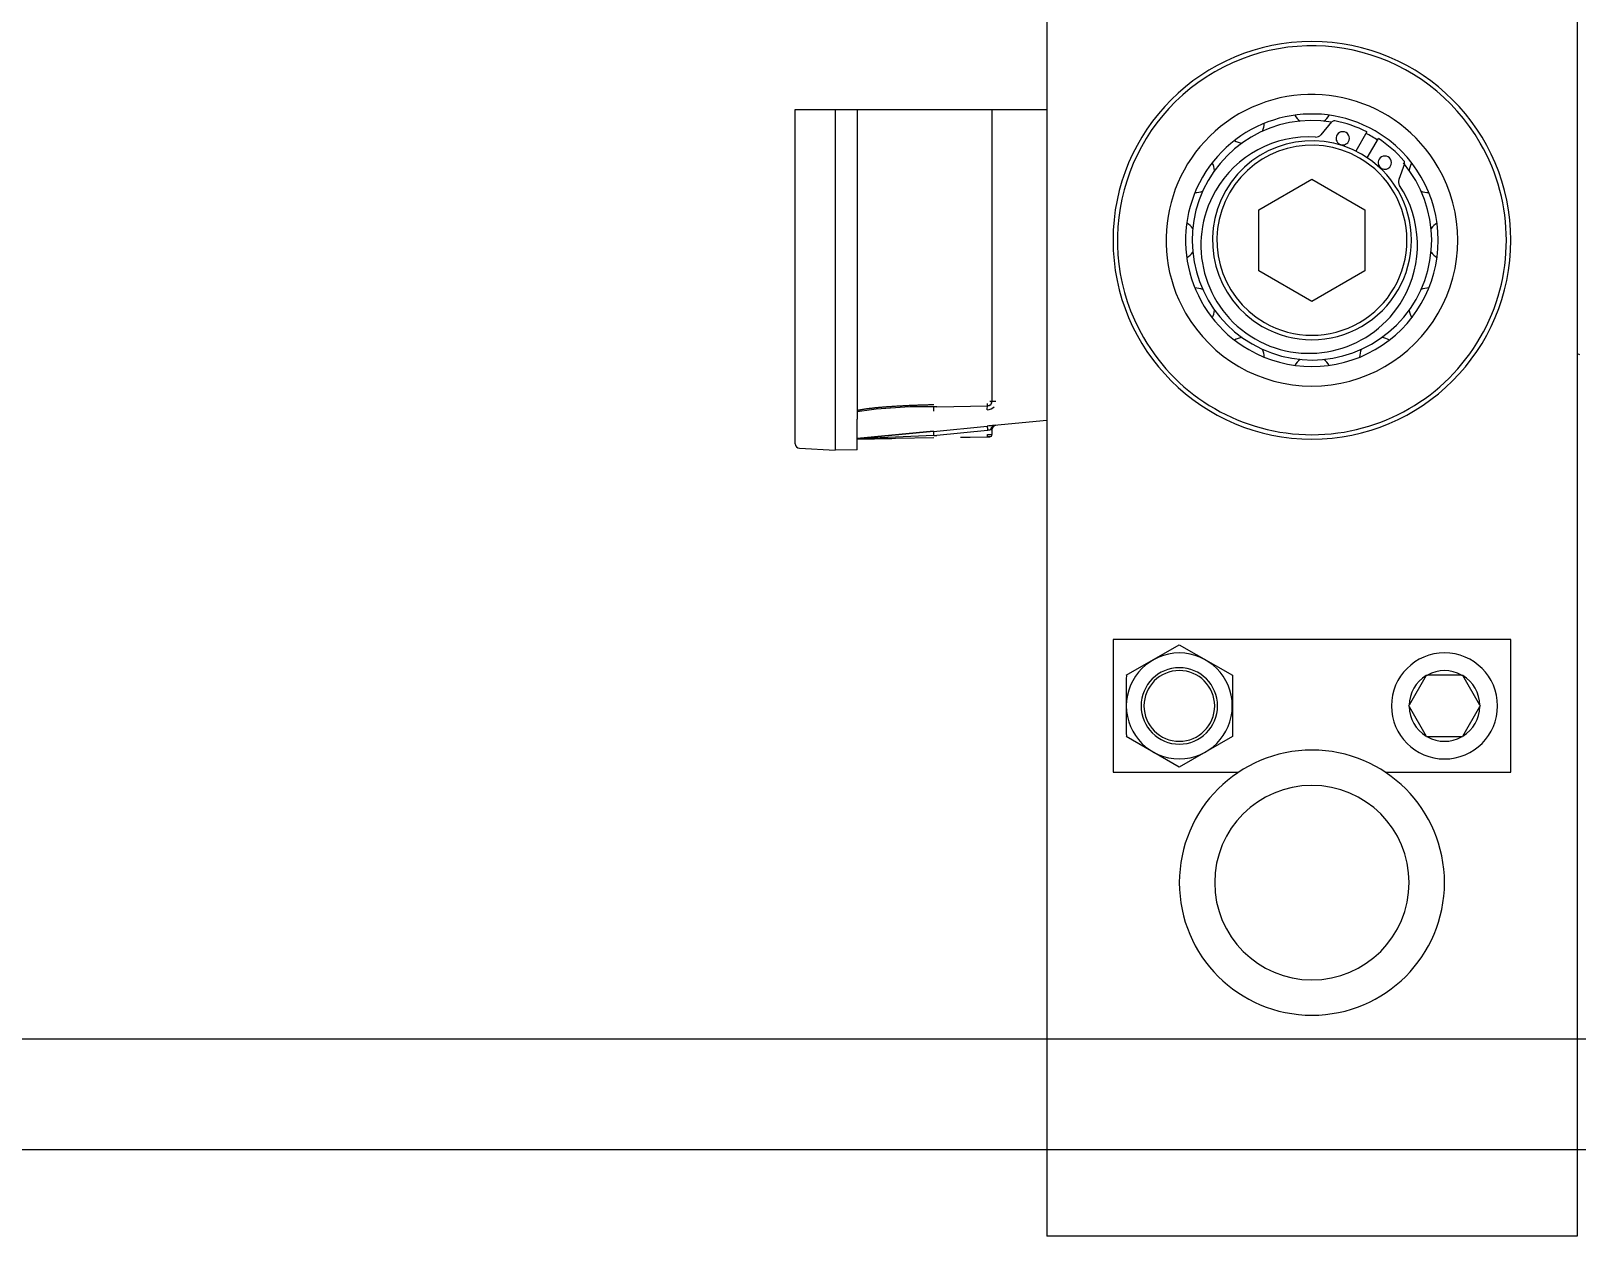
# Model space of a CAD drawing. Extents: x -599358 to 2865263, y -1062760 to 486533.
# Drawn here: x 1914736 to 1915286, y -666626 to -666197 of the extents above; entities that cross this region are included whole.
import ezdxf

# ---------------------------------------------------------------- set-up
doc = ezdxf.new("R2010")
doc.units = 0
for name, color, linetype in [('A-LIN-V', 9, 'Continuous'), ('EWHS5T6M-1', 7, 'Continuous'), ('EWHS5T6M-3', 7, 'Continuous'), ('FHSGH10105-主梁-06', 7, 'Continuous')]:
    doc.layers.add(name, color=color, linetype=linetype)

# ---------------------------------------------------------------- blocks, each defined once
blk = doc.blocks.new('G$C20E3758E')
at = {"color": 3}
blk.add_line((541, 2978.13), (597.9, 2978.13), dxfattribs=at)
at = {"layer": 'EWHS5T6M-1', "color": 3, "linetype": 'Continuous'}
for p, q in [((541, 2908.03), (541, 2978.13)), ((541, 2908.03), (541, 2978.13)), ((550, 2978.13), (550, 2908.03)), ((555, 2978.13), (555, 2908.03)), ((585.5, 2978.13), (585.5, 2912.06)), ((597.9, 2978.13), (597.9, 2723.15)), ((645.89, 2955.45), (657.89, 2962.38)), ((657.89, 2962.38), (669.89, 2955.45)), ((645.89, 2941.6), (645.89, 2955.45)), ((669.89, 2955.45), (669.89, 2941.6)), ((657.89, 2934.67), (645.89, 2941.6)), ((669.89, 2941.6), (657.89, 2934.67)), ((717.88, 2922.9), (718.47, 2922.68)), ((573.06, 2910.86), (572.33, 2910.85)), ((573.06, 2910.86), (584.51, 2911.06)), ((585.5, 2912.06), (585.01, 2912.06)), ((541, 2902.45), (541, 2908.03)), ((541, 2902.45), (541, 2908.03)), ((550, 2908.03), (550, 2901.03)), ((555, 2901.12), (555, 2908.03)), ((597.9, 2907.76), (586.01, 2906.61)), ((597.9, 2907.76), (586.01, 2906.61)), ((555, 2903.63), (572.25, 2905.29)), ((572.25, 2905.29), (555, 2903.63)), ((555, 2903.63), (572.25, 2905.29)), ((572.25, 2905.29), (555, 2903.63)), ((572.33, 2904.33), (555, 2903.58)), ((572.32, 2903.85), (555, 2903.55)), ((555, 2903.55), (562.83, 2903.69)), ((555, 2901.12), (555, 2903.63)), ((572.25, 2905.28), (584.43, 2906.49)), ((572.25, 2905.28), (584.43, 2906.49)), ((572.33, 2904.33), (573.06, 2904.36)), ((584.51, 2905.51), (573.06, 2904.36)), ((578.4, 2903.96), (580.55, 2904)), ((578.47, 2903.96), (584.51, 2904.06)), ((578.56, 2903.96), (580.55, 2904)), ((584.51, 2904.06), (585.01, 2904.07)), ((585.01, 2904.07), (584.51, 2904.06)), ((585.01, 2904.07), (585.01, 2904.07)), ((585.5, 2905.66), (585.5, 2904.57)), ((586.01, 2906.61), (586.4, 2906.65)), ((586.01, 2906.61), (586.4, 2906.65)), ((586.4, 2906.65), (586.4, 2906.65)), ((586.4, 2906.65), (586.4, 2906.65)), ((541.95, 2901.45), (550, 2901.03)), ((541.95, 2901.45), (550, 2901.03)), ((541.95, 2901.45), (550, 2901.03)), ((541.95, 2901.45), (550, 2901.03)), ((555, 2901.12), (550, 2901.03)), ((555, 2901.12), (550, 2901.03)), ((555, 2901.12), (550, 2901.03)), ((555, 2901.12), (550, 2901.03)), ((550, 2901.03), (550, 2901.03)), ((550, 2901.03), (550, 2901.03)), ((555, 2901.12), (555, 2901.12)), ((555, 2901.12), (555, 2901.12))]:
    blk.add_line(p, q, dxfattribs=at)
for centre, radius, start, end in [((570.37, 2806.15), 104.71, 88.9316, 98.4327), ((584.39, 2912.45), 2.26, 270.8312, 315.6256), ((584.5, 2912.06), 1, 271, 360), ((577.48, 2911.31), 7.04, 357.9665, 2.0335), ((584.5, 2912.07), 1, 271.1283, 323.2776), ((584.5, 2912.06), 1, 323.406, 0), ((585.95, 1996.97), 915.09, 89.97169, 90.02829), ((584.9, 2905.8), 12.66, 182.2919, 186.6359), ((586.55, 2888.88), 17.74, 91.7594, 96.8764), ((586.55, 2888.88), 17.74, 91.7594, 96.8764), ((603.2, 2907.66), 18.81, 183.553, 186.5575), ((585.82, 2898.79), 6.84, 94.3758, 101.0144), ((577.35, 2904.31), 7.17, 358.0016, 1.9984), ((585, 2904.57), 0.499, 270.847, 0.153), ((585, 2904.57), 0.499, 270.8571, 0.1429), ((586.5, 2905.66), 1, 95.5066, 179.9933), ((586.5, 2905.66), 1, 95.5, 180), ((542, 2902.45), 1, 180, 267), ((542, 2902.45), 1, 180, 267), ((542, 2902.45), 1, 180, 267), ((542, 2902.45), 1, 180, 267), ((627.89, 2843.14), 8, 0, 180), ((627.89, 2843.14), 8, 180, 0), ((657.89, 2803.15), 30, 90, 270), ((657.89, 2803.15), 30, 270, 90), ((657.89, 2803.15), 22, 90, 270), ((657.89, 2803.15), 22, 270, 90)]:
    blk.add_arc(centre, radius, start, end, dxfattribs=at)
for points, degree, knots in [([(555, 2910.03), (555.25, 2910.09), (555.56, 2910.16), (557.03, 2910.45), (559.66, 2910.7), (562.29, 2910.95), (565.71, 2911.12), (568.88, 2911.28), (572.32, 2911.35)], 2, [0.1931582, 0.1931582, 0.1931582, 0.25, 0.25, 0.5, 0.5, 0.75, 0.75, 1, 1, 1]), ([(572.33, 2910.85), (572.3, 2910.84), (572.28, 2910.72), (572.25, 2910.36), (572.25, 2910.1), (572.25, 2909.85)], 3, [0, 0, 0, 0, 0.5, 0.5, 1, 1, 1, 1]), ([(584.43, 2910.19), (584.43, 2910.43), (584.44, 2910.65), (584.47, 2910.97), (584.49, 2911.06), (584.51, 2911.06)], 3, [0, 0, 0, 0, 0.5, 0.5, 1, 1, 1, 1]), ([(584.51, 2904.56), (584.77, 2904.57), (585.03, 2904.57), (585.39, 2904.57), (585.5, 2904.57), (585.5, 2904.57)], 3, [0, 0, 0, 0, 0.5, 0.5, 1, 1, 1, 1]), ([(585.3, 2905.62), (585.29, 2905.84), (585.35, 2906.1), (585.62, 2906.49), (585.83, 2906.6), (586.01, 2906.61)], 3, [0, 0, 0, 0, 0.497, 0.497, 1, 1, 1, 1])]:
    blk.add_open_spline(points, degree=degree, knots=knots, dxfattribs=at)
at = {"layer": 'EWHS5T6M-3', "color": 3, "linetype": 'Continuous'}
for p, q in [((597.9, 3033.12), (597.9, 2723.15)), ((597.9, 3033.12), (597.9, 2978.13)), ((717.88, 3005.13), (717.88, 2723.15)), ((659.97, 2972.43), (662.38, 2975.3)), ((670.32, 2973.05), (667.82, 2968.72)), ((670.41, 2967.22), (672.92, 2971.56)), ((678.83, 2965.8), (677.55, 2962.28)), ((717.88, 2913.46), (717.88, 2723.15)), ((597.9, 2907.76), (597.9, 2723.15)), ((702.89, 2858.14), (612.89, 2858.14)), ((612.89, 2858.14), (612.89, 2828.14)), ((702.89, 2828.14), (702.89, 2858.14)), ((615.89, 2850.07), (627.89, 2857)), ((627.89, 2857), (639.89, 2850.07)), ((639.89, 2850.07), (639.89, 2836.22)), ((683.76, 2850), (679.89, 2843.29)), ((683.76, 2850), (683.85, 2850.14)), ((683.85, 2850.14), (684.01, 2850.14)), ((691.76, 2850.14), (684.01, 2850.14)), ((691.76, 2850.14), (691.93, 2850.14)), ((691.93, 2850.14), (692.01, 2850)), ((695.88, 2843.29), (692.01, 2850)), ((679.81, 2843.14), (679.89, 2843.29)), ((679.89, 2843), (679.81, 2843.14)), ((679.89, 2843), (683.76, 2836.29)), ((692.01, 2836.29), (695.88, 2843)), ((695.88, 2843.29), (695.97, 2843.14)), ((695.97, 2843.14), (695.88, 2843)), ((627.89, 2829.29), (615.89, 2836.22)), ((639.89, 2836.22), (627.89, 2829.29)), ((683.85, 2836.14), (683.76, 2836.29)), ((684.01, 2836.14), (683.85, 2836.14)), ((691.93, 2836.14), (691.76, 2836.14)), ((692.01, 2836.29), (691.93, 2836.14)), ((612.89, 2828.14), (641.31, 2828.14)), ((674.47, 2828.14), (702.89, 2828.14)), ((605.9, 2723.15), (597.9, 2723.15)), ((717.88, 2723.15), (597.9, 2723.15)), ((709.88, 2723.15), (605.9, 2723.15)), ((717.88, 2723.15), (709.88, 2723.15))]:
    blk.add_line(p, q, dxfattribs=at)
for centre, radius, start, end in [((657.89, 2948.53), 45, 0, 180), ((657.89, 2948.53), 44, 30, 210), ((657.89, 2948.53), 33, 30, 210), ((657.89, 2948.53), 28.58, 60, 240), ((657.89, 2948.53), 27.1, 80.5432, 240), ((642.6, 2975), 4.5, 336.6854, 0), ((657.89, 2979.1), 4.5, 210.094, 233.3146), ((657.89, 2979.1), 4.5, 306.6854, 329.906), ((662.91, 2974.85), 0.7, 79.1932, 140), ((657.89, 2948.53), 27.5, 63.1268, 79.1932), ((657.89, 2948.53), 44, 210, 30), ((657.89, 2948.53), 22.5, 60, 240), ((657.27, 2947.44), 24.5, 86.5646, 150), ((642.6, 2975), 4.5, 240.094, 263.3146), ((657.89, 2948.53), 28.58, 240, 60), ((658.82, 2973.4), 1.5, 266.5646, 320), ((664.86, 2971.6), 1.5, 150, 330), ((664.86, 2971.6), 1.5, 330, 150), ((657.89, 2948.53), 27.1, 60, 63.173), ((657.89, 2948.53), 27.1, 56.827, 60), ((657.89, 2948.53), 27.5, 40.8068, 56.8732), ((657.89, 2948.53), 21.5, 60, 240), ((657.89, 2948.53), 22.5, 240, 60), ((657.89, 2948.53), 21.5, 240, 60), ((674.38, 2966.1), 1.5, 150, 330), ((674.38, 2966.1), 1.5, 330, 150), ((657.89, 2948.53), 33, 210, 30), ((631.41, 2963.81), 4.5, 6.6854, 29.906), ((657.89, 2948.53), 27.1, 240, 40.211), ((678.17, 2966.04), 0.7, 340, 40.8068), ((684.37, 2963.81), 4.5, 150.094, 173.3146), ((631.41, 2963.81), 4.5, 270.094, 293.3146), ((657.27, 2947.44), 24.5, 150, 330), ((678.96, 2961.77), 1.5, 160, 213.4354), ((657.27, 2947.44), 24.5, 330, 33.4354), ((684.37, 2963.81), 4.5, 246.6854, 269.906), ((627.32, 2948.53), 4.5, 36.6854, 59.906), ((688.46, 2948.53), 4.5, 120.094, 143.3146), ((657.89, 2948.53), 45, 180, 360), ((627.32, 2948.53), 4.5, 300.094, 323.3146), ((688.46, 2948.53), 4.5, 216.6854, 239.906), ((631.41, 2933.24), 4.5, 66.6854, 89.906), ((684.37, 2933.24), 4.5, 90.094, 113.3146), ((631.41, 2933.24), 4.5, 330.094, 353.3146), ((684.37, 2933.24), 4.5, 186.6854, 209.906), ((642.6, 2922.05), 4.5, 96.6854, 119.906), ((673.18, 2922.05), 4.5, 60.094, 83.3146), ((642.6, 2922.05), 4.5, 0, 23.3146), ((657.89, 2917.96), 4.5, 126.6854, 149.906), ((657.89, 2917.96), 4.5, 30.094, 53.3146), ((673.18, 2922.05), 4.5, 156.6854, 179.906), ((627.89, 2843.14), 11.99, 90, 270), ((627.89, 2843.14), 11.99, 270, 90), ((687.89, 2843.14), 12, 0, 180), ((627.89, 2843.14), 8.65, 90, 270), ((627.89, 2843.14), 8.65, 270, 90), ((687.89, 2843.14), 8, 61.045, 118.955), ((2770.81, 2843.14), 2154.92, 179.81581, 180.18419), ((687.89, 2843.14), 8, 121.045, 178.955), ((687.89, 2843.14), 8, 1.045, 58.955), ((687.89, 2843.14), 12, 180, 0), ((687.89, 2843.14), 8, 181.045, 238.955), ((687.89, 2843.14), 8, 301.045, 358.955), ((687.89, -832.47), 3668.61, 89.93952, 90.06048), ((687.89, 2843.14), 8, 241.045, 298.955)]:
    blk.add_arc(centre, radius, start, end, dxfattribs=at)
at = {"layer": 'FHSGH10105-主梁-06', "color": 3, "linetype": 'Continuous'}
for p, q in [((4195.59, 2767.7), (-1105.4, 2767.7)), ((4325.26, 2742.7), (-1105.4, 2742.7))]:
    blk.add_line(p, q, dxfattribs=at)

msp = doc.modelspace()

# ---------------------------------------------------------------- block references
at = {"layer": 'A-LIN-V', "xscale": 1.571585729816195, "yscale": 1.571585729816195, "zscale": 1.571585729816195}
msp.add_blockref('G$C20E3758E', (1914157.49, -670905.27), dxfattribs=at)

doc.saveas('drawing.dxf')
